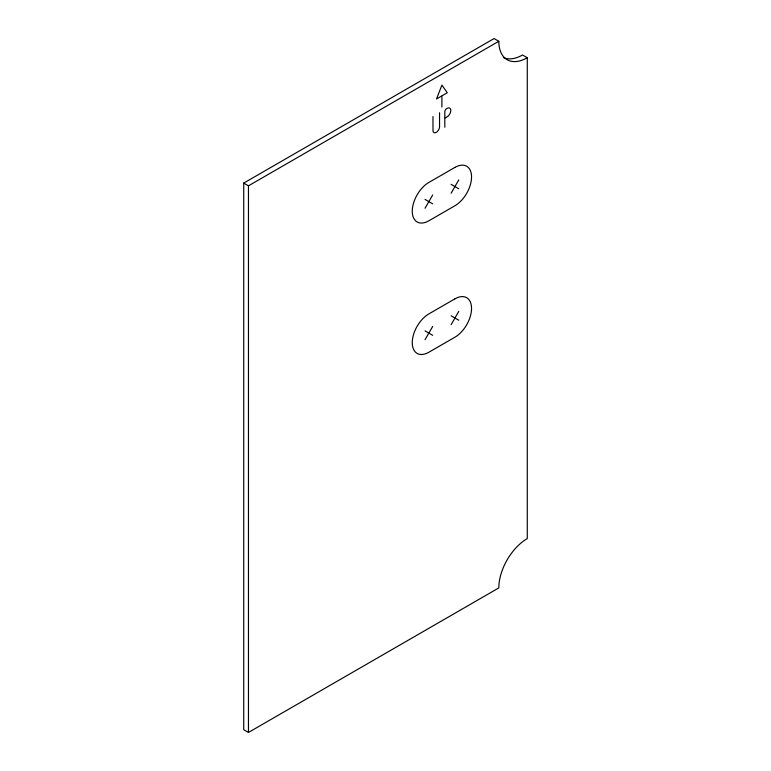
<?xml version="1.0" encoding="UTF-8"?>
<svg xmlns="http://www.w3.org/2000/svg" width="771" height="771" viewBox="0 0 771 771"><rect width="100%" height="100%" fill="white"/><g stroke="black" fill="none" stroke-linecap="round" stroke-linejoin="round"><path stroke-width="1.16" d="M425.023 208.266L432.685 194.996M451.112 193.203L458.774 179.932M425.023 339.722L432.685 326.451M451.112 324.658L458.774 311.388M243.723 183.093L494.076 38.55L498.818 41.287A40.246 23.236 -60 0 0 527.277 57.719L527.277 538.611A40.246 23.236 -60 0 0 498.818 587.907L248.464 732.45L243.723 729.713L243.723 183.093L248.464 185.83L498.818 41.287M441.523 96.076L436.521 98.958L441.899 85.109L447.276 92.751L441.899 95.855L441.899 107.015M445.195 117.934L447.151 116.806A5.175 2.988 -60 0 0 450.813 110.475A5.175 2.988 -60 0 0 447.151 108.364L446.602 108.682A2.515 1.455 -60 0 0 444.819 111.766L444.819 127.234M527.277 57.719L522.536 54.982A40.246 23.236 -60 0 1 503.405 57.497M451.112 184.356L458.774 188.779M425.023 199.419L432.685 203.843M451.112 315.811L458.774 320.235M425.023 330.875L432.685 335.298M439.547 112.749L439.547 126.685A4.645 2.679 -60 0 1 436.27 132.361A4.645 2.679 -60 0 1 432.984 130.472L432.984 116.546M248.464 185.83L248.464 732.45M454.938 167.403L428.849 182.457A23.477 13.56 -60 0 0 412.254 211.215A23.477 13.56 -60 0 0 428.849 220.805L454.938 205.741A23.477 13.56 -60 0 0 471.544 176.983A23.477 13.56 -60 0 0 454.938 167.403M454.938 298.849L428.849 313.913A23.477 13.56 -60 0 0 412.254 342.671A23.477 13.56 -60 0 0 428.849 352.251L454.938 337.197A23.477 13.56 -60 0 0 471.544 308.439A23.477 13.56 -60 0 0 454.938 298.849"/></g></svg>
